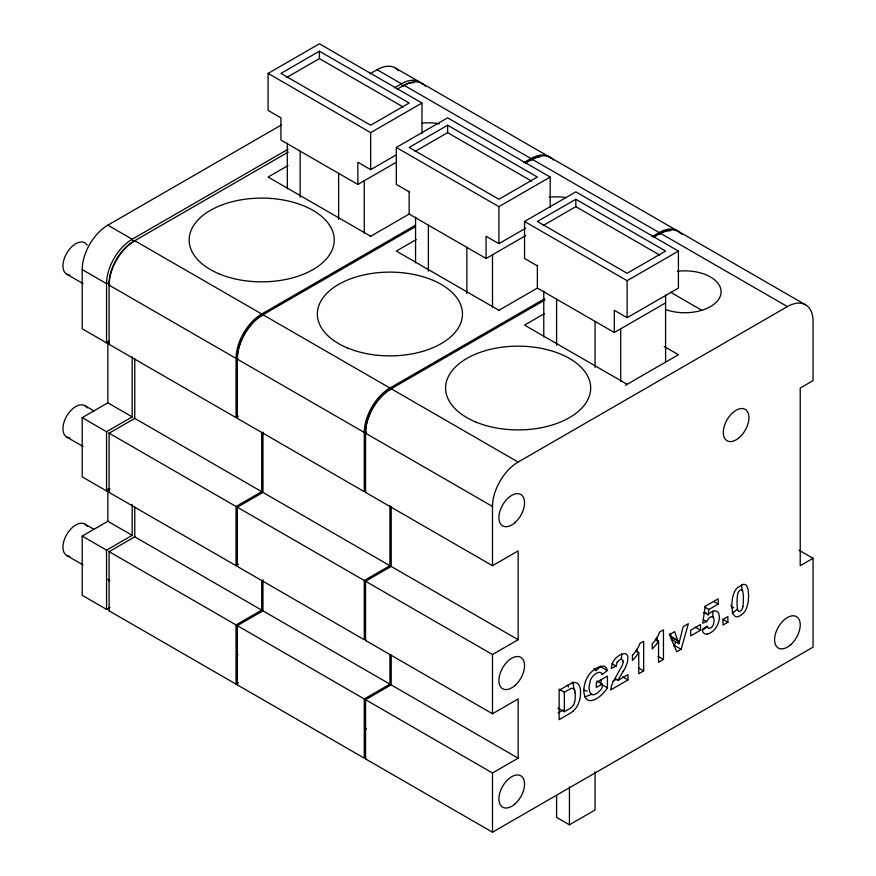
<?xml version="1.0" encoding="UTF-8"?>
<svg xmlns="http://www.w3.org/2000/svg" width="876" height="876" viewBox="0 0 876 876"><rect width="100%" height="100%" fill="white"/><g stroke="black" fill="none" stroke-linecap="round" stroke-linejoin="round"><path stroke-width="1.31" d="M574.098 689.675L572.926 681.922M623.186 671.432A40.438 23.345 -60 0 0 625.146 668.07L627.512 662.125L627.917 657.296A9.231 5.322 -60 0 0 626.559 654.427L625.814 653.934A9.822 5.672 -60 0 0 623.942 653.595L620.274 654.799A19.469 11.246 -60 0 0 618.949 655.587L616.967 657.066A12.089 6.975 -60 0 0 613.977 660.373A8.18 4.73 -60 0 0 612.718 662.585L611.218 668.432L616.124 666.143L616.879 662.76A3.581 2.07 -60 0 1 617.197 662.147M703.833 612.379L708.115 614.842L708.925 609.455L718.221 604.079L718.221 598.779L705.246 606.28L702.716 623.143L706.647 621.555L708.169 619.179A5.486 3.165 -60 0 1 713.141 616.868M742.892 606.542L743.319 602.349A83.089 47.972 -60 0 0 743.395 598.801L743.395 598.155A95.385 55.068 -60 0 0 743.363 596.392L742.947 591.826A13.644 7.873 -60 0 0 742.706 591.059L741.808 589.855A3.493 2.015 -60 0 0 738.643 591.672A3.154 1.829 -60 0 0 738.315 592.264A7.128 4.117 -60 0 0 737.636 594.432A12.395 7.161 -60 0 0 737.45 595.351L737.132 598.888A83.351 48.125 -60 0 0 737.066 602.447L737.066 603.093A95.287 55.013 -60 0 0 737.088 604.856L737.515 609.411A14.334 8.278 -60 0 0 737.691 610.003L738.654 611.382A3.504 2.026 -60 0 0 741.819 609.543A3.154 1.829 -60 0 0 742.136 608.962A7.128 4.117 -60 0 0 742.859 606.553M673.096 637.268L672.472 640.028L678.889 643.729L683.16 626.701L688.383 623.69L681.123 649.269L676.765 651.788L669.395 634.651L674.619 631.64L678.889 643.729M673.896 646.039L675.615 642.371M116.628 259.854L117.8 257.905A36.245 20.925 -60 0 1 134.762 240.714L261.694 314.002L415.224 225.362M602.272 674.41A8.267 4.774 -60 0 0 596.622 673.206A13.698 7.906 -60 0 0 595.527 673.863L593.687 675.363A9.056 5.234 -60 0 0 591.026 678.889A8.672 5.004 -60 0 0 590.358 680.291L589.066 686.762A26.587 15.352 -60 0 0 589.088 688.613L589.833 692.445L591.563 694.405A9.001 5.201 -60 0 0 594.355 694.537L595.461 694.11A12.308 7.107 -60 0 0 599.239 691.328A15.68 9.056 -60 0 0 602.206 687.78L602.195 684.057L596.337 687.43L596.337 682.503L607.418 676.097L607.418 687.78L606.017 689.894A24.495 14.147 -60 0 1 602.776 693.639A23.674 13.666 -60 0 1 597.016 698.38A24.78 14.301 -60 0 1 595.658 699.125C592.472 701.085 587.183 701.632 585.31 697.635M623.186 671.443L619.792 676.973A33.463 19.327 -60 0 0 619.365 677.695L619.255 677.893A11.859 6.844 -60 0 0 618.051 680.378L614.853 678.528M707.25 626.778L704.764 628.749A16.819 9.713 -60 0 1 703.362 629.537L702.147 630.063M573.156 711.049L573.375 710.852A13.151 7.599 -60 0 0 577.032 706.439A16.228 9.373 -60 0 0 579.682 699.65M595.954 670.677L600.75 666.384M602.031 674.64L607.254 670.523L606.761 668.914A12.373 7.15 -60 0 0 603.849 666.176L601.111 666.209L597.596 667.545A29.806 17.202 -60 0 0 595.998 668.443L592.734 670.786A14.728 8.497 -60 0 0 590.358 673.151A16.25 9.384 -60 0 0 585.464 681.462M396.324 162.246L357.857 184.453L280.933 140.04L280.933 117.833L268.111 110.431L268.111 73.409L319.401 43.8L421.969 103.018L421.969 133.426M319.401 51.202L280.933 73.409L370.679 125.235L409.147 103.018L319.401 51.202L319.401 58.604L403.245 107.014M286.759 77.449L319.401 58.604M108.876 341.53L106.554 342.877L82.191 328.807L82.191 269.589A36.266 20.936 -60 0 1 107.836 225.165L281.437 124.939M370.011 73.803L377.096 69.708A36.266 20.936 -60 0 1 398.558 70.726M288.084 149.238L132.188 239.236A36.255 20.925 -60 0 0 115.238 256.427L114.055 258.376A36.234 20.925 -60 0 0 106.554 283.649L106.554 342.877A3.57 2.913 -60 0 1 106.905 342.352M394.375 87.863L401.46 83.778A36.245 20.925 -60 0 1 422.78 84.633M288.303 152.063L133.481 241.458A34.427 19.874 -60 0 0 109.117 283.649A1.818 1.051 0 0 1 109.117 285.127L236.049 358.415L236.049 417.644L238.381 416.297M397.135 89.232L404.022 85.257A36.223 20.915 -60 0 1 422.155 83.461L549.088 156.749M287.919 165.608L268.111 177.051L370.679 236.268M268.111 73.409L370.679 132.637L421.969 103.018M409.147 191.855L396.324 184.453L396.324 147.442L447.614 117.833L550.194 177.051L550.194 207.459M357.857 184.453L357.857 162.246L370.679 169.648L396.324 154.844M447.614 125.235L409.147 147.442L498.904 199.257L537.371 177.051L447.614 125.235L447.614 132.637L531.469 181.047M414.983 151.471L447.614 132.637M370.176 236.564L409.147 214.062L486.081 258.486L525.71 235.6M110.047 488.917L106.554 490.932L82.191 476.862L82.191 417.644L107.836 402.84L132.55 417.107M523.87 162.64L530.955 158.545A36.266 20.936 -60 0 1 550.873 157.998M237.33 357.682L237.33 418.378L364.274 491.666L364.274 432.448L237.33 359.16A1.818 1.051 0 0 0 237.33 357.682A34.427 19.874 -60 0 1 261.694 315.491L415.399 226.742M525.348 163.264L532.247 159.29A36.223 20.915 -60 0 1 550.369 157.494L677.312 230.771M416.144 239.641L396.324 251.084L498.904 310.301M396.324 147.442L498.904 206.659L550.194 177.051M537.371 265.888L524.549 258.486L524.549 221.464L575.839 191.855L678.418 251.073L678.418 288.095L627.128 317.703L614.306 310.301L614.306 332.508L665.596 302.899M486.081 258.486L486.081 236.268L498.904 243.67L525.71 228.198M575.839 199.257L537.371 221.464L627.128 273.29L665.596 251.073L575.839 199.257L575.839 206.659L659.683 255.069M543.197 225.504L575.839 206.659M110.102 607.331L106.554 609.378L82.191 595.308L82.191 536.09L107.836 521.286L132.55 535.554M498.4 310.597L537.371 288.095L614.306 332.508M364.274 432.448A36.266 20.936 -60 0 1 389.919 388.024L544.631 298.705M652.094 236.662L659.179 232.567A36.266 20.936 -60 0 1 680.641 233.585M798.945 550.15L813.048 558.297L813.048 647.134L492.498 832.2L365.555 758.912L365.555 699.694L492.498 772.982L518.143 758.167L518.143 698.949L492.498 713.754L365.555 640.465L365.555 581.248L492.498 654.536L518.143 639.721L518.143 550.894L492.498 565.699L365.555 492.411L365.555 431.704A34.427 19.874 -60 0 1 389.919 389.524L544.905 300.03M653.726 237.199L660.46 233.312A36.223 20.915 -60 0 1 678.593 231.516L679.699 232.239A36.245 20.925 -60 0 1 681.955 234.374M544.368 313.663L524.549 325.105L627.128 384.323M108.755 432.985L236.049 506.481L261.694 491.666L261.694 432.908M524.549 221.464L627.128 280.692L678.418 251.073M389.919 565.699L364.274 580.503L364.274 639.732L237.33 566.443L237.33 507.215L262.975 492.411L389.919 565.699L389.919 505.561M134.762 358.426L134.762 418.389L109.117 433.193L109.117 492.411L236.049 565.699L238.381 564.352M625.442 385.298L678.418 354.714L664.271 346.546M108.755 551.431L236.049 624.927L261.694 610.112L261.694 580.503M492.498 565.699L492.498 506.47A36.266 20.936 -60 0 1 518.143 462.057L787.404 306.6A36.266 20.936 -60 0 1 813.048 321.404L813.048 380.633L800.226 388.035L800.226 565.699L813.048 558.297M389.919 684.145L364.274 698.949L364.274 758.167L237.33 684.89L237.33 625.661L262.975 610.857L389.919 684.145L389.919 654.536M365.555 581.248L391.2 566.443L518.143 639.721M134.762 506.974L134.762 536.835L109.117 551.639L109.117 610.857L236.049 684.145L238.414 682.776M365.555 699.694L391.2 684.89L518.143 758.167M559.019 689.105L564.363 692.182L568.13 690.025A39.289 22.688 -60 0 1 570.035 689.04L570.769 688.733M700.493 630.227L690.682 635.888L690.682 630.227L700.493 624.555L700.493 630.227L695.15 627.139M558.176 712.845L562.414 710.403A27.123 15.659 -60 0 0 563.104 709.976M612.959 681.221L616.189 679.349M618.051 680.378L627.993 674.64L627.993 679.94L610.747 689.905A16.94 9.778 -60 0 1 612.258 683.696A16.053 9.275 -60 0 1 612.828 682.338L622.07 665.738A7.873 4.544 -60 0 0 623.143 661.643M557.946 708.038L564.363 711.739L568.206 709.516A28.35 16.37 -60 0 0 570.78 707.907L571.207 707.545A6.953 4.019 -60 0 0 573.43 705.027M632.45 655.325A20.904 12.067 -60 0 0 636.556 650.069A13.085 7.556 -60 0 0 639.743 643.575L643.663 641.276L643.663 670.896L638.757 673.721L638.757 652.456L635.56 650.605M658.566 641.035A24.156 13.939 -60 0 1 652.215 648.952L652.215 643.838A20.904 12.067 -60 0 0 656.343 638.648A13.085 7.556 -60 0 0 659.529 632.143L663.45 629.855L663.45 659.464L658.544 662.3L658.544 641.024L655.347 639.173M727.879 622.267L722.974 625.103L722.974 619.442L727.879 616.605L727.879 622.267L722.536 619.19M556.599 795.616L556.599 817.396L569.422 824.798L595.067 809.993L595.067 771.876M571.349 683.357L572.959 682.722A10.917 6.307 -60 0 1 573.397 682.601C579.178 681.156 580.93 688.624 580.503 692.927M732.018 612.817L733.354 612.247A14.147 8.169 -60 0 0 734.734 611.415L736.782 609.696A9.351 5.398 -60 0 0 737.154 609.302M707.436 634.071L709.768 633.238A16.819 9.713 -60 0 0 711.17 632.45L713.666 630.479A10.786 6.231 -60 0 0 716.152 627.391L717.192 625.552A13.469 7.774 -60 0 0 719.349 617.317A16.502 9.526 -60 0 0 719.295 616.277L718.9 614.065A11.18 6.461 -60 0 0 717.05 611.525A12.198 7.041 -60 0 0 716.469 611.218L716.163 611.109A10.348 5.968 -60 0 0 712.681 611.393L712.287 611.579A12.034 6.953 -60 0 0 711.268 612.127A11.202 6.471 -60 0 0 708.115 614.842M584.85 696.902L590.216 694.898A23.674 13.666 -60 0 0 591.771 693.923M395.229 67.912L419.593 81.983M678.593 231.516L805.537 304.804M377.096 69.708L401.46 83.778A1.818 1.051 60 0 0 402.741 86.001A34.427 19.874 -60 0 1 413.965 82.683M530.955 158.545L404.022 85.257A1.818 1.051 60 0 1 402.741 86.001M659.179 232.567L532.247 159.29A1.818 1.051 60 0 1 531.863 160.111M787.404 306.6L660.46 233.312A1.818 1.051 60 0 1 659.179 234.056A34.427 19.874 -60 0 1 670.688 230.749M670.337 292.102L702.136 310.465M107.836 225.165L132.188 239.236A1.818 1.051 60 0 0 133.481 241.458A1.818 1.051 60 0 0 134.762 240.714M261.694 315.48A1.818 1.051 60 0 0 262.975 314.747L389.919 388.024M492.498 506.47L365.555 433.182A36.223 20.915 -60 0 1 373.066 407.909L374.205 406.026A36.245 20.925 -60 0 1 391.2 388.769L518.143 462.057M713.951 601.615L718.221 604.079M704.643 606.991L708.925 609.455M703.439 619.704L706.647 621.555M82.191 269.589L106.554 283.649A1.818 1.051 0 0 1 109.117 283.649L109.117 344.356L236.049 417.644M66.707 274.188L83.034 283.605M670.271 633.567L671.52 636.94L677.925 640.641M672.954 637.925L679.36 641.626M674.706 645.568L681.123 649.269M658.117 656.387L663.45 659.464M638.33 667.808L643.663 670.896M611.853 663.669L616.124 666.143M622.65 676.852L627.993 679.94M600.848 666.822L607.254 670.523M596.852 680.97L602.195 684.057M607.418 687.78L601.002 684.079L601.002 679.699M134.4 418.18L261.694 491.666M84.841 405.643L94.17 411.03M82.191 417.644L106.905 431.912M237.33 507.215L364.274 580.503M66.707 437.047L83.034 446.475M134.4 536.627L261.694 610.112M84.841 524.089L94.17 529.465M82.191 536.09L106.905 550.358M237.33 625.661L364.274 698.949M66.707 555.494L83.034 564.921M550.413 157.505L551.475 158.206A36.245 20.925 -60 0 1 553.446 160.001M422.188 83.483L423.261 84.184A36.245 20.925 -60 0 1 425.517 86.319M583.766 689.412L585.146 690.693A9.001 5.201 -60 0 0 587.259 690.989M671.52 636.94L672.472 640.028M741.414 584.599L742.202 591.048M731 605.228L731.11 605.71A14.334 8.278 -60 0 0 731.285 606.302L732.248 607.681A3.504 2.026 -60 0 0 733.705 607.484M712.703 611.174L712.889 612.576A16.502 9.526 -60 0 1 712.911 614.087A13.469 7.774 -60 0 1 712.473 617.339M575.149 692.719L574.886 691.131A10.041 5.793 -60 0 0 574.765 690.715M621.511 653.595L621.588 654.821M623.088 661.676L623 660.624A4.938 2.858 -60 0 0 617.339 662.234M665.596 295.059L665.596 362.116M657.044 637.257L657.044 640.958M637.257 648.678L637.257 652.39M632.428 655.259L632.428 660.384A24.156 13.939 -60 0 0 638.779 652.456M627.128 280.692L627.128 317.703M620.712 328.807L620.712 381.301M595.067 321.404L595.067 367.493M569.422 786.681L569.422 824.798M564.363 692.182L564.363 711.739M556.599 299.198L556.599 345.286M543.777 291.117L543.777 336.888M537.371 265.209L537.371 288.095M498.904 206.659L498.904 243.67M492.498 254.785L492.498 307.268M492.498 654.536L492.498 713.754M492.498 772.982L492.498 832.2M466.853 247.371L466.853 293.46M428.386 225.165L428.386 271.253M415.563 217.095L415.563 262.855M409.147 191.187L409.147 214.062M391.2 506.481L391.2 566.443M391.2 655.029L391.2 684.89M370.679 132.637L370.679 169.648M364.274 180.752L364.274 233.246M338.629 173.349L338.629 219.438M300.161 151.143L300.161 197.231M287.339 143.062L287.339 188.833M262.975 432.076L262.975 492.411M262.975 579.77L262.975 610.857M236.049 506.481L236.049 565.699M236.049 624.927L236.049 684.145M132.188 356.773L132.188 416.899L106.554 431.704L106.554 490.932A3.57 2.913 -60 0 1 106.905 490.407M132.188 504.39L132.188 535.346L106.554 550.15L106.554 609.378A3.57 2.913 -60 0 1 106.905 608.853M107.836 341.333L107.836 402.84M107.836 488.983L107.836 521.286M237.615 684.32A3.57 2.913 -60 0 1 237.33 684.89M549.175 197.275A36.266 20.936 0 0 1 566.422 197.615M237.396 563.399A1.938 1.577 -60 0 1 237.637 563.706M237.615 565.874A3.57 2.913 -60 0 1 237.33 566.443M237.396 415.344A1.938 1.577 -60 0 1 237.637 415.651M237.615 417.819A3.57 2.913 -60 0 1 237.33 418.378M237.396 681.846A1.938 1.577 -60 0 1 237.637 682.152M237.33 653.792A1.818 1.051 0 0 1 237.33 655.27M237.341 359.16A36.223 20.915 -60 0 1 244.853 333.887L246.025 331.938A36.245 20.925 -60 0 1 262.975 314.747M531.316 160.177A1.818 1.051 60 0 1 530.955 160.023A34.427 19.874 -60 0 1 539.923 156.826M109.391 610.287A3.57 2.913 -60 0 1 109.117 610.857M236.049 358.415A36.266 20.936 -60 0 1 261.694 314.002M422.177 123.111A36.266 20.936 0 0 1 439.38 123.79M109.182 489.377A1.938 1.577 -60 0 1 109.412 489.684M108.766 489.301A1.938 1.577 -60 0 1 109.15 489.355M109.391 491.841A3.57 2.913 -60 0 1 109.117 492.411M109.182 341.311A1.938 1.577 -60 0 1 109.412 341.629M108.766 341.246A1.938 1.577 -60 0 1 109.15 341.301M109.391 343.786A3.57 2.913 -60 0 1 109.117 344.356M109.182 607.824A1.938 1.577 -60 0 1 109.412 608.13M108.766 607.747A1.938 1.577 -60 0 1 109.15 607.802M106.554 579.77A1.818 1.051 0 0 1 109.117 579.77A1.818 1.051 0 0 1 109.117 581.248M109.117 285.127A36.223 20.915 -60 0 1 116.628 259.854M69.883 437.901A18.133 10.468 -60 0 1 66.707 416.111A18.133 10.468 -60 0 1 87.162 407.964M69.883 556.348A18.133 10.468 -60 0 1 66.707 534.557A18.133 10.468 -60 0 1 87.162 526.41M69.883 275.031A18.133 10.468 -60 0 1 66.707 253.252A18.133 10.468 -60 0 1 87.162 245.105M365.829 758.342A3.57 2.913 -60 0 1 365.555 758.912M677.389 271.297A36.266 20.936 0 0 1 720.488 295.584A36.266 20.936 0 0 1 665.234 309.414M365.829 639.896A3.57 2.913 -60 0 1 365.555 640.465M366.091 432.448A1.818 1.051 0 0 1 365.555 433.182M365.555 431.704A1.818 1.051 0 0 1 365.763 431.857M365.829 491.841A3.57 2.913 -60 0 1 365.555 492.411M366.091 728.558A1.818 1.051 0 0 1 365.555 729.303M365.555 727.825A1.818 1.051 0 0 1 365.763 727.967M390.269 389.656A1.818 1.051 60 0 1 389.919 389.513M391.2 388.769A1.818 1.051 60 0 1 390.827 389.601M567.265 685.152A7.829 4.522 -60 0 1 568.404 686.97M573.178 711.104A24.331 14.049 -60 0 1 568.82 714.039L559.14 719.7L559.14 690.266L568.546 684.835A40.909 23.619 -60 0 1 571.349 683.346M580.449 692.96A24.32 14.038 -60 0 1 579.781 699.628M570.813 688.47A7.829 4.522 -60 0 1 574.809 690.671M575.05 692.796A30.255 17.465 -60 0 1 574.908 700.778A12.297 7.096 -60 0 1 574.689 701.665M574.634 701.676A8.289 4.785 -60 0 1 573.473 705.038M593.829 668.738A8.267 4.774 -60 0 1 595.669 670.293M585.442 697.471A22.02 12.713 -60 0 1 585.507 681.462M621.818 654.711A15.702 9.067 -60 0 1 620.898 659.234M704.162 613.397A4.982 2.88 -60 0 1 706.549 613.189M713.075 617A4.785 2.759 -60 0 1 713.524 617.503L714.104 620.12A15.659 9.045 -60 0 1 714.093 621.161L713.327 624.84L711.476 627.577L708.585 628.53L707.14 626.022L702.234 629.439L702.683 631.377A10.731 6.198 -60 0 0 707.425 634.093M748.619 595.779L748.137 602.491L746.385 608.634A10.348 5.968 -60 0 1 745.531 610.32A9.351 5.398 -60 0 1 743.198 613.397L741.14 615.116A14.147 8.169 -60 0 1 739.76 615.948L738.019 616.649A10.085 5.814 -60 0 1 735.391 616.616L732.927 614.01L731.876 607.429A59.458 34.328 -60 0 1 731.854 604.374L732.478 597.87L734.066 592.581A10.359 5.979 -60 0 1 734.931 590.906A9.351 5.398 -60 0 1 737.263 587.818L743.198 584.402A9.417 5.442 -60 0 1 745.542 584.807L745.826 584.993A11.027 6.362 -60 0 1 746.691 585.847L748.137 589.625L748.619 595.779M347.356 347.914A72.533 41.873 0 0 0 462.057 318.327A72.533 41.873 0 0 0 360.332 275.765A72.533 41.873 0 0 0 347.356 347.914M219.131 273.881A72.533 41.873 0 0 0 333.844 244.294A72.533 41.873 0 0 0 232.107 201.743A72.533 41.873 0 0 0 219.131 273.881M475.58 421.936A72.533 41.873 0 0 0 590.282 392.349A72.533 41.873 0 0 0 488.556 349.798A72.533 41.873 0 0 0 475.58 421.936M515.044 803.872A18.133 10.468 -60 0 0 520.793 775.786A18.133 10.468 -60 0 0 499.342 794.806A18.133 10.468 -60 0 0 515.044 803.872M515.044 685.426A18.133 10.468 -60 0 0 520.793 657.339A18.133 10.468 -60 0 0 499.342 676.36A18.133 10.468 -60 0 0 515.044 685.426M515.044 522.556A18.133 10.468 -60 0 0 520.793 494.469A18.133 10.468 -60 0 0 499.342 513.489A18.133 10.468 -60 0 0 515.044 522.556M739.432 437.431A18.133 10.468 -60 0 0 745.18 409.344A18.133 10.468 -60 0 0 723.729 428.364A18.133 10.468 -60 0 0 739.432 437.431M790.721 644.714A18.133 10.468 -60 0 0 796.47 616.616A18.133 10.468 -60 0 0 775.019 635.648A18.133 10.468 -60 0 0 790.721 644.714"/></g></svg>
